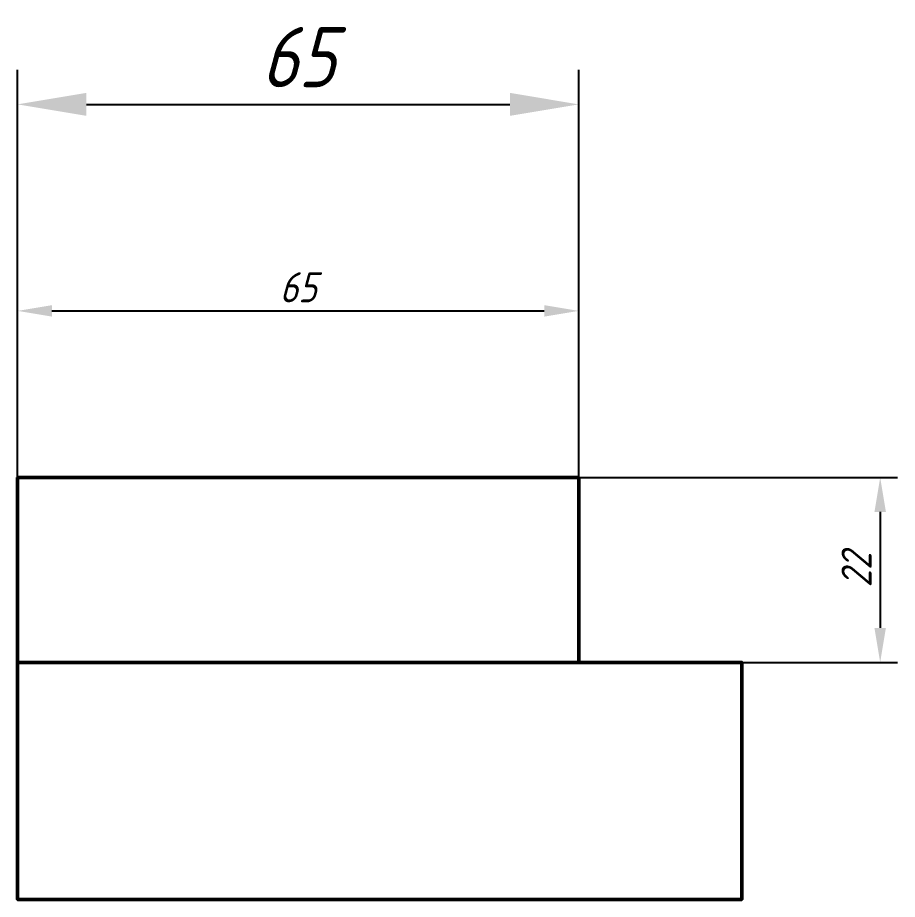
# Model space of a CAD drawing. Header units: millimetres. Extents: x 0 to 297, y -131 to 210.
# Drawn here: x 34.7 to 137.1, y -131.1 to -28.5 of the extents above; entities that cross this region are included whole.
import ezdxf

# ---------------------------------------------------------------- set-up
doc = ezdxf.new("R2010")
doc.units = ezdxf.units.MM
doc.header["$PDMODE"] = 35
doc.layers.add('粗实线', color=7, linetype='Continuous', lineweight=50)
doc.styles.add('国标汉字', font='gbeitc.shx', dxfattribs={"height": 3.5, "bigfont": 'gbcbig.shx'})
doc.dimstyles.new('习题 比例$0', dxfattribs={"dimtxt": 3.5, "dimasz": 4, "dimexe": 2, "dimexo": 0, "dimgap": 1, "dimtad": 1, "dimtoh": 1, "dimdec": 0, "dimdsep": 46, "dimtxsty": '国标汉字', "dimcen": 3.5, "dimclre": 256, "dimaunit": 1, "dimadec": 0, "dimazin": 0, "dimtfac": 1, "dimtdec": 0, "dimtmove": 0, "dimatfit": 3, "dimfxl": 1, "dimarcsym": 0})
doc.dimstyles.new('国标尺寸', dxfattribs={"dimtxt": 3.5, "dimasz": 4, "dimexe": 2, "dimexo": 0, "dimgap": 1, "dimtad": 1, "dimtoh": 1, "dimdec": 0, "dimdsep": 46, "dimtxsty": '国标汉字', "dimcen": 3.5, "dimclre": 256, "dimaunit": 1, "dimadec": 0, "dimazin": 0, "dimtfac": 1, "dimtdec": 0, "dimtmove": 0, "dimatfit": 3, "dimfxl": 1, "dimarcsym": 0})

# ---------------------------------------------------------------- blocks, each defined once
blk = doc.blocks.new('*D22')
at = {"layer": 'Defpoints', "color": 0, "transparency": 16777216}
for p in [(99.98241395685227, -62.58548281586968), (34.66387572787698, -81.97491232661503), (99.98241395685227, -81.97491232661503)]:
    blk.add_point(p, dxfattribs=at)
at = {"layer": '粗实线', "lineweight": -2, "transparency": 16777216}
for p, q in [((34.66387572787698, -81.97491232661503), (34.66387572787698, -60.58548281586968)), ((99.98241395685227, -81.97491232661503), (99.98241395685227, -60.58548281586968))]:
    blk.add_line(p, q, dxfattribs=at)
at = {"layer": '粗实线', "color": 0, "lineweight": -2, "transparency": 16777216}
blk.add_line((38.66387572787698, -62.58548281586968), (95.98241395685227, -62.58548281586968), dxfattribs=at)
at = {"layer": '粗实线', "color": 0, "transparency": 16777216}
for points in [[(38.66387572787698, -61.91881614920302), (38.66387572787698, -63.25214948253635), (34.66387572787698, -62.58548281586968)], [(95.98241395685227, -61.91881614920302), (95.98241395685227, -63.25214948253635), (99.98241395685227, -62.58548281586968)]]:
    blk.add_solid(points, dxfattribs=at)
at = {"layer": '粗实线', "color": 0, "transparency": 16777216, "insert": (67.32314484236463, -59.83548281586968), "char_height": 3.5, "attachment_point": 5, "style": '国标汉字'}
blk.add_mtext('65', dxfattribs=at)
blk = doc.blocks.new('*D23')
at = {"layer": 'Defpoints', "color": 0, "transparency": 16777216}
for p in [(99.98241395685227, -81.97491232661503), (99.98241395685227, -103.4851248335282), (135.0843896853835, -103.4851248335282)]:
    blk.add_point(p, dxfattribs=at)
at = {"layer": '粗实线', "lineweight": -2, "transparency": 16777216}
for p, q in [((99.98241395685227, -81.97491232661503), (137.0843896853835, -81.97491232661503)), ((99.98241395685227, -103.4851248335282), (137.0843896853835, -103.4851248335282))]:
    blk.add_line(p, q, dxfattribs=at)
at = {"layer": '粗实线', "color": 0, "lineweight": -2, "transparency": 16777216}
blk.add_line((135.0843896853835, -85.97491232661503), (135.0843896853835, -99.48512483352818), dxfattribs=at)
at = {"layer": '粗实线', "color": 0, "transparency": 16777216}
for points in [[(134.4177230187168, -85.97491232661503), (135.7510563520501, -85.97491232661503), (135.0843896853835, -81.97491232661503)], [(134.4177230187168, -99.48512483352818), (135.7510563520501, -99.48512483352818), (135.0843896853835, -103.4851248335282)]]:
    blk.add_solid(points, dxfattribs=at)
at = {"layer": '粗实线', "color": 0, "transparency": 16777216, "insert": (132.3343896853835, -92.73001858007159), "char_height": 3.5, "attachment_point": 5, "rotation": 90, "style": '国标汉字'}
blk.add_mtext('22', dxfattribs=at)
blk = doc.blocks.new('*D24')
at = {"layer": 'Defpoints', "color": 0}
for p in [(99.98241395685227, -38.54976192219328), (34.66387572787698, -81.97491232661503), (99.98241395685227, -81.97491232661503)]:
    blk.add_point(p, dxfattribs=at)
at = {"layer": '粗实线', "lineweight": -2}
for p, q in [((34.66387572787698, -81.97491232661503), (34.66387572787698, -34.54976192219328)), ((99.98241395685227, -81.97491232661503), (99.98241395685227, -34.54976192219328))]:
    blk.add_line(p, q, dxfattribs=at)
at = {"layer": '粗实线', "color": 0, "lineweight": -2}
blk.add_line((42.66387572787698, -38.54976192219328), (91.98241395685227, -38.54976192219328), dxfattribs=at)
at = {"layer": '粗实线', "color": 0}
for points in [[(42.66387572787698, -37.21642858885995), (42.66387572787698, -39.88309525552662), (34.66387572787698, -38.54976192219328)], [(91.98241395685227, -37.21642858885995), (91.98241395685227, -39.88309525552662), (99.98241395685227, -38.54976192219328)]]:
    blk.add_solid(points, dxfattribs=at)
at = {"layer": '粗实线', "color": 0, "insert": (67.32314484236463, -33.04976192219328), "char_height": 7, "attachment_point": 5, "style": '国标汉字'}
blk.add_mtext('65', dxfattribs=at)

msp = doc.modelspace()

# ---------------------------------------------------------------- linework, layer by layer
at = {"layer": '粗实线'}
for points in [[(34.66387572787698, -81.97491232661503), (99.98241395685227, -81.97491232661503), (99.98241395685227, -103.4851248335282), (34.66387572787698, -103.4851248335282)], [(34.66387572787698, -103.4851248335282), (118.9703615478261, -103.4851248335282), (118.9703615478261, -131.0688087788944), (34.66387572787698, -131.0688087788944)]]:
    msp.add_lwpolyline(points, close=True, dxfattribs=at)

# ---------------------------------------------------------------- dimensions: what is measured, and where the dimension line sits
for base, dimstyle, picture, middle in [((99.98241395685227, -38.54976192219328), '习题 比例$0', '*D24', (67.32314484236463, -33.04976192219328)), ((99.98241395685227, -62.58548281586968), '国标尺寸', '*D22', (67.32314484236463, -59.83548281586968))]:
    dim = msp.add_linear_dim(base=base, p1=(34.66387572787698, -81.97491232661503), p2=(99.98241395685227, -81.97491232661503), dimstyle=dimstyle, dxfattribs=at)
    dim.commit()
    dim.dimension.update_dxf_attribs({"geometry": picture, "text_midpoint": middle})
dim = msp.add_linear_dim(base=(135.0843896853835, -103.4851248335282), p1=(99.98241395685227, -81.97491232661503), p2=(99.98241395685227, -103.4851248335282), angle=90, dimstyle='国标尺寸', dxfattribs=at)
dim.commit()
dim.dimension.update_dxf_attribs({"geometry": '*D23', "text_midpoint": (132.3343896853835, -92.73001858007159)})

doc.saveas('drawing.dxf')
